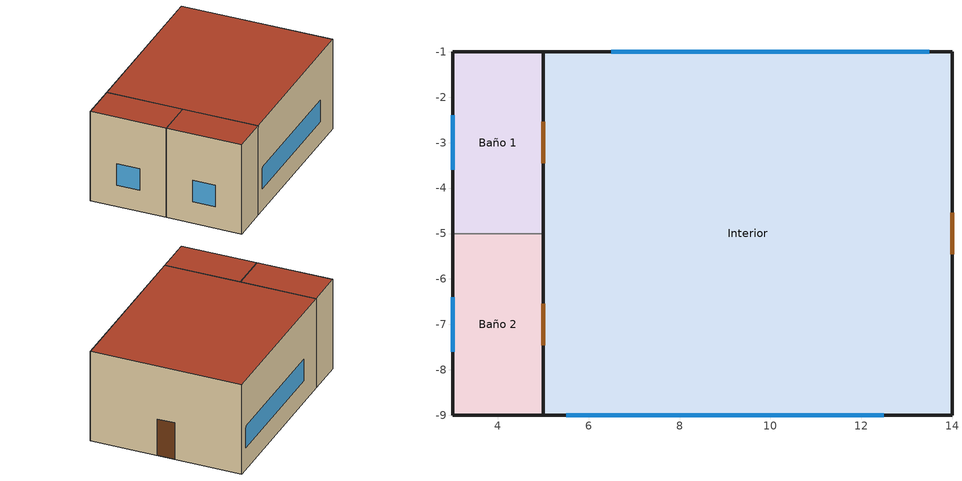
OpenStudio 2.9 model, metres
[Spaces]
Interior
 floor outside: 14,-1 14,-9 5,-9 5,-5 5,-1 z2.4
 wall outside: 14,-9 14,-1 5,-1 5,-5 5,-9 14,-9 z2.4:7.4
 window: 5.5,-9 12.5,-9 / 13.5,-1 6.5,-1 z3.6:4.8
 door: 14,-5.46 14,-4.54 / 5,-6.54 5,-7.46 / 5,-2.54 5,-3.46 z2.4:4.43
 roof outside: 5,-1 5,-5 5,-9 14,-9 14,-1 z7.4
Baño 2
 floor outside: 5,-5 5,-9 3,-9 3,-5 z2.4
 wall outside: 3,-5 3,-9 5,-9 5,-5 z2.4:7.4
 wall to Baño 1: 5,-5 3,-5 z2.4:7.4
 window: 3,-6.4 3,-7.6 z3.6:4.8
 door: 5,-7.46 5,-6.54 z2.4:4.43
 roof outside: 3,-5 3,-9 5,-9 5,-5 z7.4
Baño 1
 floor outside: 5,-1 5,-5 3,-5 3,-1 z2.4
 wall outside: 5,-5 5,-1 3,-1 3,-5 z2.4:7.4
 window: 3,-2.4 3,-3.6 z3.6:4.8
 door: 5,-3.46 5,-2.54 z2.4:4.43
 roof outside: 3,-1 3,-5 5,-5 5,-1 z7.4
[Site]
TENA: Latitude {deg}=-0.978; Longitude {deg}=-77.809; Time Zone {hr}=-5; Elevation {m}=499
[ClimateZones]
Climate Zone Institution Name 2=CEC; Climate Zone Document Name 2=California Climate Zone Descriptions; Climate Zone Document Year 2=1995
[Building]
Building 1
[SizingPeriod:DesignDay] Barometric Pressure {Pa}=89287; Wind Direction {deg}=0; Rain Indicator=0; Snow Indicator=0; Day of Month=21; Month=8; Daylight Saving Time Indicator=0; Dry-Bulb Temperature Range Modifier Type=DefaultMultipliers; Solar Model Indicator=ASHRAEClearSky
Name | Maximum Dry-Bulb Temperature {C} | Daily Dry-Bulb Temperature Range {deltaC} | Humidity Indicating Conditions at Maximum Dry-Bulb | Wind Speed {m/s} | Sky Clearness | Day Type | Humidity Indicating Type
Shell Mera AP-Rio Amazonas Ann Clg .4% Condns DP=>MDB | 30.2 | 7.4 | 24.8 | 3.35 | 1 | SummerDesignDay | Dewpoint
Shell Mera AP-Rio Amazonas Ann Htg 99.6% Condns DB | 4.8 | 0 | 4.8 | 6.71 | 0 | WinterDesignDay | Wetbulb
[DefaultConstructionSet]
Construction Set: Default Exterior Surface Constructions=Default Surface Constructions 1; Default Interior Surface Constructions=Default Surface Constructions 2; Default Ground Contact Surface Constructions=Default Surface Constructions 3; Default Exterior SubSurface Constructions=Default Sub Surface Constructions 1; Default Interior SubSurface Constructions=Default Sub Surface Constructions 2
[DefaultSurfaceConstructions]
Name | Floor Construction | Wall Construction | Roof Ceiling Construction
Default Surface Constructions 1 | ASHRAE 189.1-2009 ExtRoof IEAD ClimateZone 2-5 | Pared Exterior Bareque | DEER HiRiseResHtlMtl Exterior Wood Framed Roof R-29.41
Default Surface Constructions 2 | Interior Floor | Interior Wall 1 | Interior Ceiling
Default Surface Constructions 3 | Air Wall
[DefaultSubSurfaceConstructions] Operable Window Construction=ASHRAE 189.1-2009 ExtWindow ClimateZone 3
Name | Door Construction
Default Sub Surface Constructions 1 | Exterior Door
Default Sub Surface Constructions 2 | Interior Door
[Construction]
ASHRAE 189.1-2009 ExtWindow ClimateZone 3: Theoretical Glass [202]
ASHRAE 189.1-2009 ExtRoof IEAD ClimateZone 2-5: Roof Membrane, Roof Insulation [21], Metal Decking
DEER HiRiseResHtlMtl Exterior Wood Framed Roof R-29.41: Roof Membrane, Typical Insulation R-28.9 2, Metal Roof Surface
Interior Wall 1: G01a 19mm gypsum board, F04 Wall air space resistance, G01a 19mm gypsum board
Interior Floor: F16 Acoustic tile, F05 Ceiling air space resistance, M11 100mm lightweight concrete
Interior Ceiling: M11 100mm lightweight concrete, F05 Ceiling air space resistance, F16 Acoustic tile
Air Wall: Air Wall Material
Exterior Door: F08 Metal surface, I01 25mm insulation board
Interior Door: G05 25mm wood
Pared Exterior Bareque: 1IN Stucco, Bareque, G05 25mm wood
[WindowMaterial:Glazing]
Theoretical Glass [202]: Optical Data Type=SpectralAverage; Thickness {m}=0.003; Solar Transmittance at Normal Incidence=0.2325; Front Side Solar Reflectance at Normal Incidence=0.7175; Back Side Solar Reflectance at Normal Incidence=0; Visible Transmittance at Normal Incidence=0.3192; Front Side Visible Reflectance at Normal Incidence=0.6308; Back Side Visible Reflectance at Normal Incidence=0; Infrared Transmittance at Normal Incidence=0; Front Side Infrared Hemispherical Emissivity=0.9; Back Side Infrared Hemispherical Emissivity=0.9; Conductivity {W/m-K}=0.0192; Dirt Correction Factor for Solar and Visible Transmittance=1; Solar Diffusing=No
[Material]
Name | Roughness | Thickness {m} | Conductivity {W/m-K} | Density {kg/m3} | Specific Heat {J/kg-K} | Thermal Absorptance | Solar Absorptance | Visible Absorptance
1IN Stucco | Smooth | 0.0253 | 0.6918 | 1858 | 837 | 0.9 | 0.92 | 0.92
Roof Membrane | VeryRough | 0.0095 | 0.16 | 1121.29 | 1460 | 0.9 | 0.7 | 0.7
Roof Insulation [21] | MediumRough | 0.2105 | 0.049 | 265 | 836.8 | 0.9 | 0.7 | 0.7
Metal Decking | MediumSmooth | 0.0015 | 45.006 | 7680 | 418.4 | 0.9 | 0.6 | 0.6
Metal Roof Surface; F08 Metal surface | Smooth | 0.0008 | 45.28 | 7824 | 500 | 0.9 | 0.7 | 0.7
G01a 19mm gypsum board | MediumSmooth | 0.019 | 0.16 | 800 | 1090 | 0.9 | 0.4 | 0.4
F16 Acoustic tile | MediumSmooth | 0.0191 | 0.06 | 368 | 590 | 0.9 | 0.3 | 0.3
M11 100mm lightweight concrete | MediumRough | 0.1016 | 0.53 | 1280 | 840 | 0.9 | 0.5 | 0.5
I01 25mm insulation board | MediumRough | 0.0254 | 0.03 | 43 | 1210 | 0.9 | 0.6 | 0.6
G05 25mm wood | MediumSmooth | 0.0254 | 0.15 | 608 | 1630 | 0.9 | 0.5 | 0.5
Bareque | MediumRough | 0.08 | 0.9 | 1800 | 1800
[Material:NoMass]
Typical Insulation R-28.9 2: Roughness=Smooth; Thermal Resistance {m2-K/W}=5.09038; Thermal Absorptance=0.9; Solar Absorptance=0.7; Visible Absorptance=0.7
[Material:AirGap]
Name | Thermal Resistance {m2-K/W}
F04 Wall air space resistance | 0.15
F05 Ceiling air space resistance | 0.18
[Material:AirWall]
Air Wall Material
[SpaceType] Default Construction Set=Construction Set
Name | Default Schedule Set | Design Specification Outdoor Air Object
INT | Asm Dormitorio Schedule Set | Asm Kitchen Ventilation 1
BAÑO | Asm Restroom Schedule Set | 189.1-2009 - Office - Restroom - CZ4-8 Ventilation
[BuildingUnit]
SHAKAI
[ThermalZone] Multiplier=1; Use Ideal Air Loads=No
TZ INT; TZ BAÑO
[Sizing:Zone] Zone Cooling Design Supply Air Temperature Input Method=SupplyAirTemperature; Zone Cooling Design Supply Air Temperature {C}=14; Zone Cooling Design Supply Air Temperature Difference {deltaC}=11.11; Zone Heating Design Supply Air Temperature Input Method=SupplyAirTemperature; Zone Heating Design Supply Air Temperature {C}=40; Zone Heating Design Supply Air Temperature Difference {deltaC}=11.11; Zone Cooling Design Supply Air Humidity Ratio {kg-H2O/kg-air}=0.0085; Zone Heating Design Supply Air Humidity Ratio {kg-H2O/kg-air}=0.008; Cooling Design Air Flow Method=DesignDay; Heating Design Air Flow Method=DesignDay; Account for Dedicated Outdoor Air System=No; Dedicated Outdoor Air System Control Strategy=NeutralSupplyAir; Dedicated Outdoor Air Low Setpoint Temperature for Design {C}=autosize; Dedicated Outdoor Air High Setpoint Temperature for Design {C}=autosize
TZ INT; TZ BAÑO
[Space] Default Construction Set=Construction Set; Building Story=Story 1; Building Unit=SHAKAI
Name | Space Type | Default Schedule Set | Thermal Zone
Interior | INT | Asm Dormitorio Schedule Set | TZ INT
Baño 2; Baño 1 | BAÑO | Asm Restroom Schedule Set | TZ BAÑO
[BuildingStory]
Story 1: Nominal Z Coordinate {m}=0; Nominal Floor to Floor Height {m}=2.4384; Default Construction Set=Construction Set; Default Schedule Set=Asm Dormitorio Schedule Set; Nominal Floor to Ceiling Height {m}=2.4384
[People:Definition]
EUn DormitoryRoom People Definition: Number of People Calculation Method=People/Area; People per Space Floor Area {person/m2}=0.0355209; Fraction Radiant=0.3
[Lights:Definition]
189.1-2009 - Office - OpenOffice - CZ1-3 Lights Definition: Design Level Calculation Method=Watts/Area; Watts per Space Floor Area {W/m2}=10.6563
[ElectricEquipment:Definition]
Htl GuestRmOcc Elec Equip Definition: Design Level Calculation Method=Watts/Area; Watts per Space Floor Area {W/m2}=5.38196; Fraction Radiant=0.5
[DefaultScheduleSet] Number of People Schedule=D_Asm_Aud_Occup_Yr; Electric Equipment Schedule=D_Asm_Aud_Misc_Yr; Infiltration Schedule=D_Asm_All_C_Inf_Yr
Name | People Activity Level Schedule | Lighting Schedule
Asm Dormitorio Schedule Set | DEER Activity 220W/person | D17_Asm_Ktchn_LF_Yr
Asm Restroom Schedule Set | DEER Activity 147W/person | D17_Asm_Restrm_LF_Yr
[DesignSpecification:OutdoorAir] Outdoor Air Method=Sum
Name | Outdoor Air Flow per Floor Area {m3/s-m2}
189.1-2009 - Office - Restroom - CZ4-8 Ventilation | 0.0048768
Asm Kitchen Ventilation 1 | 0.000254
[People] People Definition=EUn DormitoryRoom People Definition; Multiplier=1
Name | Space or SpaceType
People 1 | BAÑO
People 3 | Interior
[Lights] Lights Definition=189.1-2009 - Office - OpenOffice - CZ1-3 Lights Definition; Fraction Replaceable=1
Name | Space or SpaceType
Lights 1 | BAÑO
Lights 4; Lights 5; Lights 6 | INT
[ElectricEquipment]
Electric Equipment 1: Electric Equipment Definition=Htl GuestRmOcc Elec Equip Definition; Space or SpaceType=INT
[SpaceInfiltration:DesignFlowRate] Design Flow Rate Calculation Method=Flow/ExteriorArea
Name | Space or SpaceType | Flow per Exterior Surface Area {m3/s-m2}
189.1-2009 - Office - WholeBuilding - Lg Office - CZ1-3 Infiltration | INT | 0.00030226
189.1-2009 - Office - Restroom - CZ4-8 Infiltration | BAÑO | 0.000226568
189.1-2009 - Office - Restroom - CZ1-3 Infiltration | Baño 1 | 0.00030226
189.1-2009 - Office - Restroom - CZ1-3 Infiltration 1 | Baño 2 | 0.00030226
189.1-2009 - Office - WholeBuilding - Lg Office - CZ1-3 Infiltration 1 | Interior | 0.00030226
[Schedule:Ruleset]
Name | Default Day Schedule | Summer Design Day Schedule | Winter Design Day Schedule
D_Asm_Aud_Occup_Yr | D_Asm_Aud_Occup_Yr Default | D_Asm_Aud_Occup_Yr Summer Design Day | D_Asm_Aud_Occup_Yr Winter Design Day
DEER Activity 220W/person | DEER Activity 220W/person Default | DEER Activity 220W/person Summer Design Day | DEER Activity 220W/person Winter Design Day
D17_Asm_Ktchn_LF_Yr | D17_Asm_Ktchn_LF_Yr Default | D17_Asm_Ktchn_LF_Yr Summer Design Day | D17_Asm_Ktchn_LF_Yr Winter Design Day
D_Asm_Aud_Misc_Yr | D_Asm_Aud_Misc_Yr Default | D_Asm_Aud_Misc_Yr Summer Design Day | D_Asm_Aud_Misc_Yr Winter Design Day
D_Asm_All_C_Inf_Yr | D_Asm_All_C_Inf_Yr Default | D_Asm_All_C_Inf_Yr Summer Design Day | D_Asm_All_C_Inf_Yr Winter Design Day
DEER Activity 147W/person | DEER Activity 147W/person Default | DEER Activity 147W/person Summer Design Day | DEER Activity 147W/person Winter Design Day
D17_Asm_Restrm_LF_Yr | D17_Asm_Restrm_LF_Yr Default | D17_Asm_Restrm_LF_Yr Summer Design Day | D17_Asm_Restrm_LF_Yr Winter Design Day
[Schedule:Day]
D_Asm_Aud_Occup_Yr Default; D_Asm_Aud_Occup_Yr Summer Design Day; D_Asm_Aud_Occup_Yr Winter Design Day: 7, 0, 0, 9, 0, 0.05, 10, 0, 0.5, 11, 0, 0.6, 12, 0, 0.9, 13, 0, 0.8, 14, 0, 0.9, 16, 0, 0.5, 17, 0, 0.8, 18, 0, 0.9, 19, 0, 0.8, 21, 0, 0.7, 24, 0, 0
DEER Activity 220W/person Default; DEER Activity 220W/person Summer Design Day; DEER Activity 220W/person Winter Design Day: 24, 0, 220
D17_Asm_Ktchn_LF_Yr Default; D17_Asm_Ktchn_LF_Yr Summer Design Day; D17_Asm_Ktchn_LF_Yr Winter Design Day; D17_Asm_Restrm_LF_Yr Default; D17_Asm_Restrm_LF_Yr Summer Design Day; D17_Asm_Restrm_LF_Yr Winter Design Day: 7, 0, 0.1, 8, 0, 0.5583, 10, 0, 0.6194, 12, 0, 0.65, 14, 0, 0.5583, 16, 0, 0.6194, 17, 0, 0.65, 18, 0, 0.5583, 19, 0, 0.4972, 20, 0, 0.4361, 24, 0, 0.1
D_Asm_Aud_Misc_Yr Default; D_Asm_Aud_Misc_Yr Summer Design Day; D_Asm_Aud_Misc_Yr Winter Design Day: 8, 0, 0.25, 9, 0, 0.3, 10, 0, 0.65, 21, 0, 1, 24, 0, 0.25
D_Asm_All_C_Inf_Yr Default; D_Asm_All_C_Inf_Yr Summer Design Day; D_Asm_All_C_Inf_Yr Winter Design Day: 8, 0, 1, 22, 0, 0.5, 24, 0, 1
DEER Activity 147W/person Default; DEER Activity 147W/person Summer Design Day; DEER Activity 147W/person Winter Design Day: 24, 0, 147
